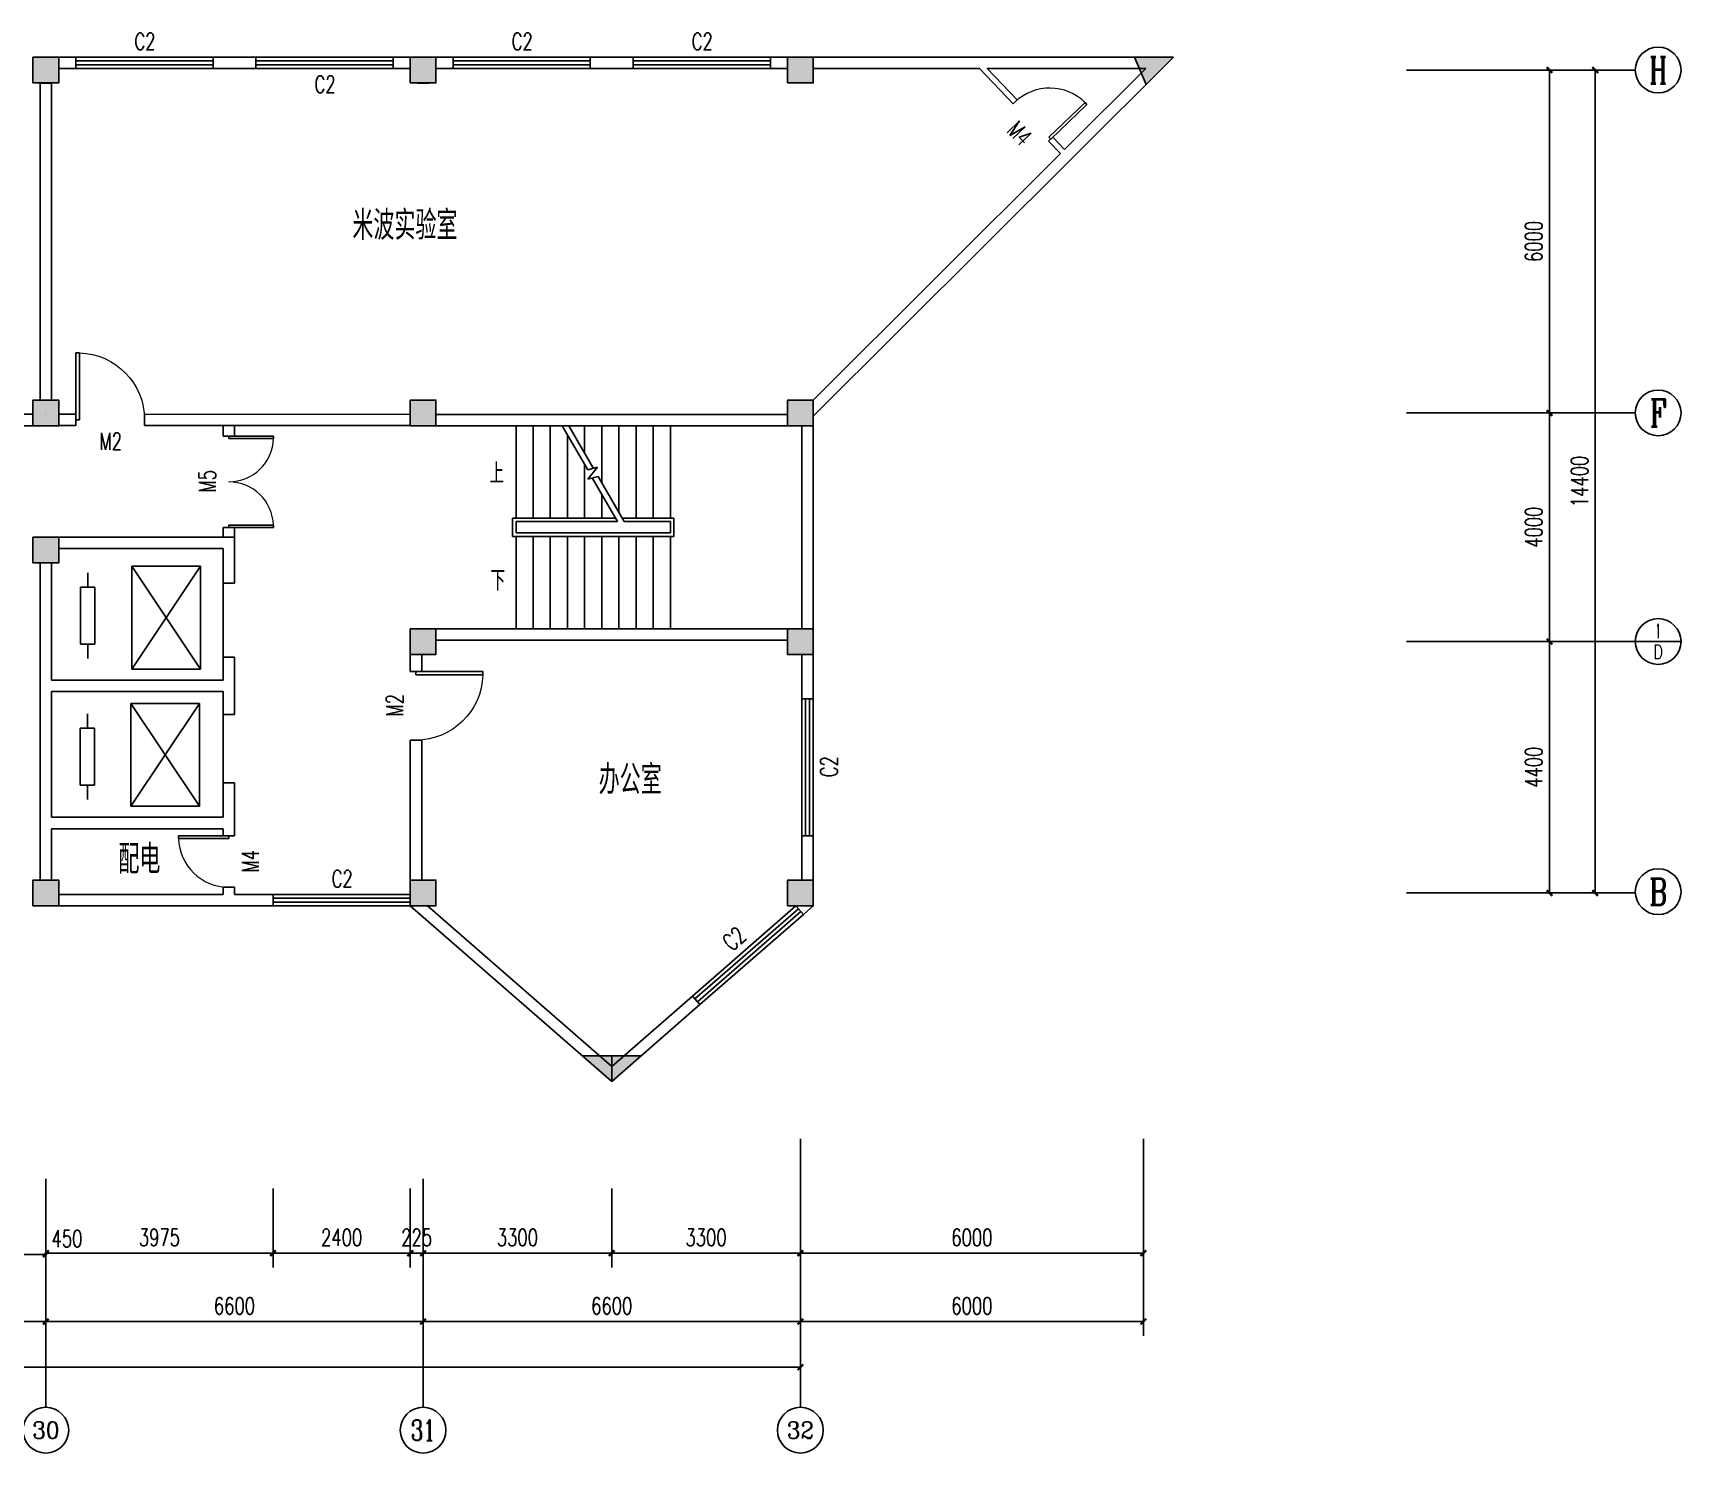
# Model space of a CAD drawing. Header units: millimetres. Extents: x 842 to 115148, y 259 to 29066.
# Drawn here: x 86317 to 115148, y 3466 to 28315 of the extents above; entities that cross this region are included whole.
import ezdxf
from ezdxf.enums import TextEntityAlignment as Align

# ---------------------------------------------------------------- set-up
doc = ezdxf.new("R2010")
doc.units = ezdxf.units.MM
for name, color, linetype in [('AXIS', 3, 'Continuous'), ('AXIS_TEXT', 7, 'Continuous'), ('COLUMN', 9, 'Continuous'), ('DIM_SYMB', 3, 'Continuous'), ('PUB_DIM', 3, 'Continuous'), ('PUB_TEXT', 7, 'Continuous'), ('STAIR', 2, 'Continuous'), ('WALL', 9, 'Continuous'), ('WINDOW', 4, 'Continuous'), ('WINDOW_TEXT', 7, 'Continuous')]:
    doc.layers.add(name, color=color, linetype=linetype)
doc.styles.add('_TCH_AXIS', font='COMPLEX', dxfattribs={"bigfont": 'GBCBIG'})
doc.styles.add('_TCH_DIM', font='SIMPLEX', dxfattribs={"bigfont": 'GBCBIG'})
doc.styles.add('_TCH_DIM_T3', font='SIMPLEX', dxfattribs={"width": 0.705882, "bigfont": 'GBCBIG'})
doc.styles.add('_TCH_WINDOW', font='SIMPLEX', dxfattribs={"bigfont": 'GBCBIG'})
doc.styles.add('COMPLEX', font='COMPLEX')
doc.styles.get("Standard").update_dxf_attribs({"font": 'txt', "bigfont": 'gbcbig.shx'})
doc.dimstyles.new('_TCH_ARCH&&100', dxfattribs={"dimtxt": 297.5, "dimasz": 100, "dimexe": 250, "dimexo": 300, "dimgap": 126.25, "dimtad": 1, "dimdec": 0, "dimzin": 0, "dimdsep": 46, "dimtxsty": '_TCH_DIM_T3', "dimblk": 'ARCHTICK', "dimcen": 0.09, "dimclrt": 7, "dimazin": 2, "dimtfac": 1, "dimtdec": 0, "dimtix": 1, "dimtmove": 2, "dimatfit": 3, "dimfxl": 1, "dimtolj": 1, "dimtzin": 0, "dimarcsym": 0})

# ---------------------------------------------------------------- blocks, each defined once
blk = doc.blocks.new('_ArchTick')
at = {"color": 0, "linetype": 'ByBlock', "const_width": 0.4}
blk.add_lwpolyline([(-0.5, -0.5), (0.5, 0.5)], dxfattribs=at)
blk = doc.blocks.new('*D110')
at = {"layer": 'Defpoints', "color": 0}
for p in [(86542, 8393), (90517, 8393), (90517, 6963)]:
    blk.add_point(p, dxfattribs=at)
at = {"layer": 'PUB_DIM', "color": 0, "lineweight": -2}
for p, q in [((86542, 8093), (86542, 6713)), ((90517, 8093), (90517, 6713)), ((86542, 6963), (90517, 6963))]:
    blk.add_line(p, q, dxfattribs=at)
at = {"layer": 'PUB_DIM', "color": 0, "lineweight": -2, "xscale": 100, "yscale": 100, "zscale": 100, "rotation": 180}
blk.add_blockref('_ArchTick', (86542, 6963), dxfattribs=at)
at = {"layer": 'PUB_DIM', "color": 0, "lineweight": -2, "xscale": 100, "yscale": 100, "zscale": 100}
blk.add_blockref('_ArchTick', (90517, 6963), dxfattribs=at)
at = {"layer": 'PUB_DIM', "color": 7, "insert": (88530, 7238), "char_height": 297.5, "attachment_point": 5, "style": '_TCH_DIM_T3'}
blk.add_mtext('\\A1;3975', dxfattribs=at)
blk = doc.blocks.new('*D111')
at = {"layer": 'Defpoints', "color": 0}
for p in [(90517, 8393), (92917, 8393), (92917, 6963)]:
    blk.add_point(p, dxfattribs=at)
at = {"layer": 'PUB_DIM', "color": 0, "lineweight": -2}
for p, q in [((90517, 8093), (90517, 6713)), ((92917, 8093), (92917, 6713)), ((90517, 6963), (92917, 6963))]:
    blk.add_line(p, q, dxfattribs=at)
at = {"layer": 'PUB_DIM', "color": 0, "lineweight": -2, "xscale": 100, "yscale": 100, "zscale": 100, "rotation": 180}
blk.add_blockref('_ArchTick', (90517, 6963), dxfattribs=at)
at = {"layer": 'PUB_DIM', "color": 0, "lineweight": -2, "xscale": 100, "yscale": 100, "zscale": 100}
blk.add_blockref('_ArchTick', (92917, 6963), dxfattribs=at)
at = {"layer": 'PUB_DIM', "color": 7, "insert": (91717, 7238), "char_height": 297.5, "attachment_point": 5, "style": '_TCH_DIM_T3'}
blk.add_mtext('\\A1;2400', dxfattribs=at)
blk = doc.blocks.new('*D112')
at = {"layer": 'Defpoints', "color": 0}
for p in [(92917, 8393), (93142, 8393), (93142, 6963)]:
    blk.add_point(p, dxfattribs=at)
at = {"layer": 'PUB_DIM', "color": 0, "lineweight": -2}
for p, q in [((92917, 8093), (92917, 6713)), ((93142, 8093), (93142, 6713)), ((92917, 6963), (92817, 6963)), ((92917, 6963), (93142, 6963)), ((93142, 6963), (93242, 6963))]:
    blk.add_line(p, q, dxfattribs=at)
at = {"layer": 'PUB_DIM', "color": 0, "lineweight": -2, "xscale": 100, "yscale": 100, "zscale": 100}
blk.add_blockref('_ArchTick', (92917, 6963), dxfattribs=at)
at = {"layer": 'PUB_DIM', "color": 0, "lineweight": -2, "xscale": 100, "yscale": 100, "zscale": 100, "rotation": 180}
blk.add_blockref('_ArchTick', (93142, 6963), dxfattribs=at)
at = {"layer": 'PUB_DIM', "color": 7, "insert": (93030, 7238), "char_height": 297.5, "attachment_point": 5, "style": '_TCH_DIM_T3'}
blk.add_mtext('\\A1;225', dxfattribs=at)
blk = doc.blocks.new('*D113')
at = {"layer": 'Defpoints', "color": 0}
for p in [(93142, 8393), (96442, 8393), (96442, 6963)]:
    blk.add_point(p, dxfattribs=at)
at = {"layer": 'PUB_DIM', "color": 0, "lineweight": -2}
for p, q in [((93142, 8093), (93142, 6713)), ((96442, 8093), (96442, 6713)), ((93142, 6963), (96442, 6963))]:
    blk.add_line(p, q, dxfattribs=at)
at = {"layer": 'PUB_DIM', "color": 0, "lineweight": -2, "xscale": 100, "yscale": 100, "zscale": 100, "rotation": 180}
blk.add_blockref('_ArchTick', (93142, 6963), dxfattribs=at)
at = {"layer": 'PUB_DIM', "color": 0, "lineweight": -2, "xscale": 100, "yscale": 100, "zscale": 100}
blk.add_blockref('_ArchTick', (96442, 6963), dxfattribs=at)
at = {"layer": 'PUB_DIM', "color": 7, "insert": (94792, 7238), "char_height": 297.5, "attachment_point": 5, "style": '_TCH_DIM_T3'}
blk.add_mtext('\\A1;3300', dxfattribs=at)
blk = doc.blocks.new('*D114')
at = {"layer": 'Defpoints', "color": 0}
for p in [(96442, 8393), (99742, 8393), (99742, 6963)]:
    blk.add_point(p, dxfattribs=at)
at = {"layer": 'PUB_DIM', "color": 0, "lineweight": -2}
for p, q in [((96442, 8093), (96442, 6713)), ((99742, 8093), (99742, 6713)), ((96442, 6963), (99742, 6963))]:
    blk.add_line(p, q, dxfattribs=at)
at = {"layer": 'PUB_DIM', "color": 0, "lineweight": -2, "xscale": 100, "yscale": 100, "zscale": 100, "rotation": 180}
blk.add_blockref('_ArchTick', (96442, 6963), dxfattribs=at)
at = {"layer": 'PUB_DIM', "color": 0, "lineweight": -2, "xscale": 100, "yscale": 100, "zscale": 100}
blk.add_blockref('_ArchTick', (99742, 6963), dxfattribs=at)
at = {"layer": 'PUB_DIM', "color": 7, "insert": (98092, 7238), "char_height": 297.5, "attachment_point": 5, "style": '_TCH_DIM_T3'}
blk.add_mtext('\\A1;3300', dxfattribs=at)
blk = doc.blocks.new('*D115')
at = {"layer": 'Defpoints', "color": 0}
for p in [(99742, 8393), (105742, 8393), (105742, 6963)]:
    blk.add_point(p, dxfattribs=at)
at = {"layer": 'PUB_DIM', "color": 0, "lineweight": -2}
for p, q in [((99742, 8093), (99742, 6713)), ((105742, 8093), (105742, 6713)), ((99742, 6963), (105742, 6963))]:
    blk.add_line(p, q, dxfattribs=at)
at = {"layer": 'PUB_DIM', "color": 0, "lineweight": -2, "xscale": 100, "yscale": 100, "zscale": 100, "rotation": 180}
blk.add_blockref('_ArchTick', (99742, 6963), dxfattribs=at)
at = {"layer": 'PUB_DIM', "color": 0, "lineweight": -2, "xscale": 100, "yscale": 100, "zscale": 100}
blk.add_blockref('_ArchTick', (105742, 6963), dxfattribs=at)
at = {"layer": 'PUB_DIM', "color": 7, "insert": (102742, 7238), "char_height": 297.5, "attachment_point": 5, "style": '_TCH_DIM_T3'}
blk.add_mtext('\\A1;6000', dxfattribs=at)
blk = doc.blocks.new('*D142')
at = {"layer": 'Defpoints', "color": 0}
for p in [(86092, 8060), (86542, 8060), (86542, 6943)]:
    blk.add_point(p, dxfattribs=at)
at = {"layer": 'PUB_DIM', "color": 0, "lineweight": -2}
for p, q in [((86092, 7760), (86092, 6693)), ((86542, 7760), (86542, 6693)), ((86092, 6943), (86542, 6943))]:
    blk.add_line(p, q, dxfattribs=at)
at = {"layer": 'PUB_DIM', "color": 0, "lineweight": -2, "xscale": 100, "yscale": 100, "zscale": 100, "rotation": 180}
blk.add_blockref('_ArchTick', (86092, 6943), dxfattribs=at)
at = {"layer": 'PUB_DIM', "color": 0, "lineweight": -2, "xscale": 100, "yscale": 100, "zscale": 100}
blk.add_blockref('_ArchTick', (86542, 6943), dxfattribs=at)
at = {"layer": 'PUB_DIM', "color": 7, "insert": (86912, 7218), "char_height": 297.5, "attachment_point": 5, "style": '_TCH_DIM_T3'}
blk.add_mtext('\\A1;450', dxfattribs=at)
blk = doc.blocks.new('*D148')
at = {"layer": 'AXIS', "color": 0, "lineweight": -2}
for p, q in [((110647, 17666), (113097, 17666)), ((112847, 13266), (112847, 17666)), ((110647, 13266), (113097, 13266))]:
    blk.add_line(p, q, dxfattribs=at)
at = {"layer": 'Defpoints', "color": 0}
for p in [(110347, 17666), (112847, 17666), (110347, 13266)]:
    blk.add_point(p, dxfattribs=at)
at = {"layer": 'AXIS', "color": 0, "lineweight": -2, "xscale": 100, "yscale": 100, "zscale": 100}
for p, rotation in [((112847, 17666), 90), ((112847, 13266), 270)]:
    blk.add_blockref('_ArchTick', p, dxfattribs=dict(at, rotation=rotation))
at = {"layer": 'AXIS', "color": 7, "insert": (112572, 15466), "char_height": 297.5, "attachment_point": 5, "rotation": 90, "style": '_TCH_DIM_T3'}
blk.add_mtext('\\A1;4400', dxfattribs=at)
blk = doc.blocks.new('*D149')
at = {"layer": 'AXIS', "color": 0, "lineweight": -2}
for p, q in [((110647, 21666), (113097, 21666)), ((112847, 17666), (112847, 21666)), ((110647, 17666), (113097, 17666))]:
    blk.add_line(p, q, dxfattribs=at)
at = {"layer": 'Defpoints', "color": 0}
for p in [(110347, 21666), (112847, 21666), (110347, 17666)]:
    blk.add_point(p, dxfattribs=at)
at = {"layer": 'AXIS', "color": 0, "lineweight": -2, "xscale": 100, "yscale": 100, "zscale": 100}
for p, rotation in [((112847, 21666), 90), ((112847, 17666), 270)]:
    blk.add_blockref('_ArchTick', p, dxfattribs=dict(at, rotation=rotation))
at = {"layer": 'AXIS', "color": 7, "insert": (112572, 19666), "char_height": 297.5, "attachment_point": 5, "rotation": 90, "style": '_TCH_DIM_T3'}
blk.add_mtext('\\A1;4000', dxfattribs=at)
blk = doc.blocks.new('*D150')
at = {"layer": 'AXIS', "color": 0, "lineweight": -2}
for p, q in [((110647, 27666), (113097, 27666)), ((112847, 21666), (112847, 27666)), ((110647, 21666), (113097, 21666))]:
    blk.add_line(p, q, dxfattribs=at)
at = {"layer": 'Defpoints', "color": 0}
for p in [(110347, 27666), (112847, 27666), (110347, 21666)]:
    blk.add_point(p, dxfattribs=at)
at = {"layer": 'AXIS', "color": 0, "lineweight": -2, "xscale": 100, "yscale": 100, "zscale": 100}
for p, rotation in [((112847, 27666), 90), ((112847, 21666), 270)]:
    blk.add_blockref('_ArchTick', p, dxfattribs=dict(at, rotation=rotation))
at = {"layer": 'AXIS', "color": 7, "insert": (112572, 24666), "char_height": 297.5, "attachment_point": 5, "rotation": 90, "style": '_TCH_DIM_T3'}
blk.add_mtext('\\A1;6000', dxfattribs=at)
blk = doc.blocks.new('*D151')
at = {"layer": 'AXIS', "color": 0, "lineweight": -2}
for p, q in [((110647, 27666), (113897, 27666)), ((113647, 13266), (113647, 27666)), ((110647, 13266), (113897, 13266))]:
    blk.add_line(p, q, dxfattribs=at)
at = {"layer": 'Defpoints', "color": 0}
for p in [(110347, 27666), (113647, 27666), (110347, 13266)]:
    blk.add_point(p, dxfattribs=at)
at = {"layer": 'AXIS', "color": 0, "lineweight": -2, "xscale": 100, "yscale": 100, "zscale": 100}
for p, rotation in [((113647, 27666), 90), ((113647, 13266), 270)]:
    blk.add_blockref('_ArchTick', p, dxfattribs=dict(at, rotation=rotation))
at = {"layer": 'AXIS', "color": 7, "insert": (113372, 20466), "char_height": 297.5, "attachment_point": 5, "rotation": 90, "style": '_TCH_DIM_T3'}
blk.add_mtext('\\A1;14400', dxfattribs=at)
blk = doc.blocks.new('*D152')
at = {"layer": 'Defpoints', "color": 0}
for p in [(99742, 9266), (105742, 9266), (105742, 5766)]:
    blk.add_point(p, dxfattribs=at)
at = {"layer": 'PUB_DIM', "color": 0, "lineweight": -2}
for p, q in [((99742, 8966), (99742, 5516)), ((105742, 8966), (105742, 5516)), ((99742, 5766), (105742, 5766))]:
    blk.add_line(p, q, dxfattribs=at)
at = {"layer": 'PUB_DIM', "color": 0, "lineweight": -2, "xscale": 100, "yscale": 100, "zscale": 100, "rotation": 180}
blk.add_blockref('_ArchTick', (99742, 5766), dxfattribs=at)
at = {"layer": 'PUB_DIM', "color": 0, "lineweight": -2, "xscale": 100, "yscale": 100, "zscale": 100}
blk.add_blockref('_ArchTick', (105742, 5766), dxfattribs=at)
at = {"layer": 'PUB_DIM', "color": 7, "insert": (102742, 6041), "char_height": 297.5, "attachment_point": 5, "style": '_TCH_DIM_T3'}
blk.add_mtext('\\A1;6000', dxfattribs=at)
blk = doc.blocks.new('*D165')
at = {"layer": 'AXIS', "color": 0, "lineweight": -2}
for p, q in [((79942, 7966), (79942, 5516)), ((86542, 7966), (86542, 5516)), ((79942, 5766), (86542, 5766))]:
    blk.add_line(p, q, dxfattribs=at)
at = {"layer": 'Defpoints', "color": 0}
for p in [(79942, 8266), (86542, 8266), (86542, 5766)]:
    blk.add_point(p, dxfattribs=at)
at = {"layer": 'AXIS', "color": 0, "lineweight": -2, "xscale": 100, "yscale": 100, "zscale": 100, "rotation": 180}
blk.add_blockref('_ArchTick', (79942, 5766), dxfattribs=at)
at = {"layer": 'AXIS', "color": 0, "lineweight": -2, "xscale": 100, "yscale": 100, "zscale": 100}
blk.add_blockref('_ArchTick', (86542, 5766), dxfattribs=at)
at = {"layer": 'AXIS', "color": 7, "insert": (83242, 6041), "char_height": 297.5, "attachment_point": 5, "style": '_TCH_DIM_T3'}
blk.add_mtext('\\A1;6600', dxfattribs=at)
blk = doc.blocks.new('*D166')
at = {"layer": 'AXIS', "color": 0, "lineweight": -2}
for p, q in [((86542, 7966), (86542, 5516)), ((93142, 7966), (93142, 5516)), ((86542, 5766), (93142, 5766))]:
    blk.add_line(p, q, dxfattribs=at)
at = {"layer": 'Defpoints', "color": 0}
for p in [(86542, 8266), (93142, 8266), (93142, 5766)]:
    blk.add_point(p, dxfattribs=at)
at = {"layer": 'AXIS', "color": 0, "lineweight": -2, "xscale": 100, "yscale": 100, "zscale": 100, "rotation": 180}
blk.add_blockref('_ArchTick', (86542, 5766), dxfattribs=at)
at = {"layer": 'AXIS', "color": 0, "lineweight": -2, "xscale": 100, "yscale": 100, "zscale": 100}
blk.add_blockref('_ArchTick', (93142, 5766), dxfattribs=at)
at = {"layer": 'AXIS', "color": 7, "insert": (89842, 6041), "char_height": 297.5, "attachment_point": 5, "style": '_TCH_DIM_T3'}
blk.add_mtext('\\A1;6600', dxfattribs=at)
blk = doc.blocks.new('*D167')
at = {"layer": 'AXIS', "color": 0, "lineweight": -2}
for p, q in [((93142, 7966), (93142, 5516)), ((99742, 7966), (99742, 5516)), ((93142, 5766), (99742, 5766))]:
    blk.add_line(p, q, dxfattribs=at)
at = {"layer": 'Defpoints', "color": 0}
for p in [(93142, 8266), (99742, 8266), (99742, 5766)]:
    blk.add_point(p, dxfattribs=at)
at = {"layer": 'AXIS', "color": 0, "lineweight": -2, "xscale": 100, "yscale": 100, "zscale": 100, "rotation": 180}
blk.add_blockref('_ArchTick', (93142, 5766), dxfattribs=at)
at = {"layer": 'AXIS', "color": 0, "lineweight": -2, "xscale": 100, "yscale": 100, "zscale": 100}
blk.add_blockref('_ArchTick', (99742, 5766), dxfattribs=at)
at = {"layer": 'AXIS', "color": 7, "insert": (96442, 6041), "char_height": 297.5, "attachment_point": 5, "style": '_TCH_DIM_T3'}
blk.add_mtext('\\A1;6600', dxfattribs=at)
blk = doc.blocks.new('*D168')
at = {"layer": 'AXIS', "color": 0, "lineweight": -2}
for p, q in [((6642, 7966), (6642, 4716)), ((99742, 7966), (99742, 4716)), ((6642, 4966), (99742, 4966))]:
    blk.add_line(p, q, dxfattribs=at)
at = {"layer": 'Defpoints', "color": 0}
for p in [(6642, 8266), (99742, 8266), (99742, 4966)]:
    blk.add_point(p, dxfattribs=at)
at = {"layer": 'AXIS', "color": 0, "lineweight": -2, "xscale": 100, "yscale": 100, "zscale": 100, "rotation": 180}
blk.add_blockref('_ArchTick', (6642, 4966), dxfattribs=at)
at = {"layer": 'AXIS', "color": 0, "lineweight": -2, "xscale": 100, "yscale": 100, "zscale": 100}
blk.add_blockref('_ArchTick', (99742, 4966), dxfattribs=at)
at = {"layer": 'AXIS', "color": 7, "insert": (53192, 5241), "char_height": 297.5, "attachment_point": 5, "style": '_TCH_DIM_T3'}
blk.add_mtext('\\A1;93100', dxfattribs=at)
blk = doc.blocks.new('_FZHK')
blk.add_lwpolyline([(-0.5, -0.5), (0.5, -0.5), (0.5, 0.5), (-0.5, 0.5)], close=True)
blk = doc.blocks.new('_AXISO')
blk.add_circle((0, 0), 0.5)
at = {"layer": 'AXIS_TEXT', "style": 'COMPLEX', "width": 1.041667}
blk.add_attdef('A', text='', height=0.56, dxfattribs=at).set_placement((-0.25, -0.28), (0.25, -0.28), align=Align.FIT)
blk = doc.blocks.new('$DorLib2D$00000001')
for p, q in [((0.45, 0.975), (0.5, 0.975)), ((0.45, 0), (0.45, 0.975)), ((0.5, 0), (0.5, 0.975)), ((0.5, 0), (0.45, 0))]:
    blk.add_line(p, q)
at = {"lineweight": 13}
blk.add_arc((0.475, 0), 0.975, 91.4693, 180, dxfattribs=at)
blk = doc.blocks.new('$TCHSYS$WIN2D')
for p, q in [((-0.5, 0.5), (0.5, 0.5)), ((-0.5, 0.5), (-0.5, -0.5)), ((0.5, 0.5), (0.5, -0.5)), ((0.5, 0.167), (-0.5, 0.167)), ((0.5, -0.167), (-0.5, -0.167)), ((-0.5, -0.5), (0.5, -0.5))]:
    blk.add_line(p, q)
blk = doc.blocks.new('$DorLib2D$00000002')
for p, q in [((-0.5, 0), (-0.5, 0.4875)), ((-0.475, 0.4875), (-0.5, 0.4875)), ((-0.475, 0), (-0.475, 0.4875)), ((0.475, 0), (0.475, 0.4875)), ((0.475, 0.4875), (0.5, 0.4875)), ((0.5, 0), (0.5, 0.4875)), ((-0.5, 0), (-0.475, 0)), ((0.5, 0), (0.475, 0))]:
    blk.add_line(p, q)
at = {"lineweight": 13}
for centre, start, end in [((-0.4875, 0), 0, 88.53072), ((0.4875, 0), 91.46928, 180)]:
    blk.add_arc(centre, 0.4875, start, end, dxfattribs=at)

msp = doc.modelspace()

# ---------------------------------------------------------------- hatches: boundary and pattern name
h = msp.add_hatch(color=256)
h.paths.add_polyline_path([(86542.1, 27891), (86317.1, 27891), (86317.1, 27666), (86542.1, 27666)])
h.paths.add_polyline_path([(86542.1, 27666), (86767.1, 27666), (86767.1, 27891), (86542.1, 27891)])
h.paths.add_polyline_path([(86542.1, 27441), (86767.1, 27441), (86767.1, 27666), (86542.1, 27666)])
h.paths.add_polyline_path([(86542.1, 27666), (86317.1, 27666), (86317.1, 27441), (86542.1, 27441)])
h.paths.add_polyline_path([(86542.1, 21666), (86317.1, 21666), (86317.1, 21441), (86542.1, 21441)])
h.paths.add_polyline_path([(86542.1, 21666), (86542.1, 21441), (86767.1, 21441), (86767.1, 21666)])
h.paths.add_polyline_path([(86767.1, 21666), (86767.1, 21891), (86542.1, 21891), (86542.1, 21666)])
h.paths.add_polyline_path([(86542.1, 21891), (86317.1, 21891), (86317.1, 21666), (86542.1, 21666)])
h.paths.add_polyline_path([(86542.1, 13491), (86542.1, 13041), (86767.1, 13041), (86767.1, 13491)])
h.paths.add_polyline_path([(86317.1, 13491), (86317.1, 13041), (86542.1, 13041), (86542.1, 13491)])
h = msp.add_hatch(color=256)
h.paths.add_polyline_path([(93142.1, 27891), (92917.1, 27891), (92917.1, 27666), (93142.1, 27666)])
h.paths.add_polyline_path([(93142.1, 27666), (93367.1, 27666), (93367.1, 27891), (93142.1, 27891)])
h.paths.add_polyline_path([(93142.1, 27441), (93367.1, 27441), (93367.1, 27666), (93142.1, 27666)])
h.paths.add_polyline_path([(93142.1, 27666), (92917.1, 27666), (92917.1, 27441), (93142.1, 27441)])
h.paths.add_polyline_path([(93142.1, 21666), (92917.1, 21666), (92917.1, 21441), (93142.1, 21441)])
h.paths.add_polyline_path([(93142.1, 21666), (93142.1, 21441), (93367.1, 21441), (93367.1, 21666)])
h.paths.add_polyline_path([(93367.1, 21666), (93367.1, 21891), (93142.1, 21891), (93142.1, 21666)])
h.paths.add_polyline_path([(93142.1, 21891), (92917.1, 21891), (92917.1, 21666), (93142.1, 21666)])
h.paths.add_polyline_path([(93142.1, 13491), (93142.1, 13041), (93367.1, 13041), (93367.1, 13491)])
h.paths.add_polyline_path([(92917.1, 13491), (92917.1, 13041), (93142.1, 13041), (93142.1, 13491)])
h = msp.add_hatch(color=256)
h.paths.add_polyline_path([(99742.1, 27891), (99517.1, 27891), (99517.1, 27666), (99742.1, 27666)])
h.paths.add_polyline_path([(99742.1, 27666), (99967.1, 27666), (99967.1, 27891), (99742.1, 27891)])
h.paths.add_polyline_path([(99742.1, 27441), (99967.1, 27441), (99967.1, 27666), (99742.1, 27666)])
h.paths.add_polyline_path([(99742.1, 27666), (99517.1, 27666), (99517.1, 27441), (99742.1, 27441)])
h.paths.add_polyline_path([(99742.1, 21666), (99517.1, 21666), (99517.1, 21441), (99742.1, 21441)])
h.paths.add_polyline_path([(99742.1, 21666), (99742.1, 21441), (99967.1, 21441), (99967.1, 21666)])
h.paths.add_polyline_path([(99967.1, 21666), (99967.1, 21891), (99742.1, 21891), (99742.1, 21666)])
h.paths.add_polyline_path([(99742.1, 21891), (99517.1, 21891), (99517.1, 21666), (99742.1, 21666)])
h.paths.add_polyline_path([(99742.1, 13491), (99742.1, 13041), (99967.1, 13041), (99967.1, 13491)])
h.paths.add_polyline_path([(99517.1, 13491), (99517.1, 13041), (99742.1, 13041), (99742.1, 13491)])
h = msp.add_hatch(color=256)
h.paths.add_polyline_path([(105742.1, 27891), (105742.1, 27691), (105784.7, 27691), (105759.6, 27666), (106042.9, 27666), (106268.5, 27891)])
h.paths.add_polyline_path([(105742.1, 27891), (105584.6, 27891), (105669.6, 27691), (105742.1, 27691)])
h.paths.add_polyline_path([(105680.2, 27666), (105703.9, 27610.4), (105742.1, 27648.5), (105742.1, 27666)])
h.paths.add_polyline_path([(105742.1, 27666), (105742.1, 27691), (105669.6, 27691), (105680.2, 27666)])
h.paths.add_polyline_path([(105759.6, 27666), (105784.7, 27691), (105742.1, 27691), (105742.1, 27666)], flags=17)
h.paths.add_polyline_path([(105759.6, 27666), (105742.1, 27666), (105742.1, 27648.5)], flags=17)
h.paths.add_polyline_path([(105703.9, 27610.4), (105742.1, 27520.4), (105742.1, 27648.5)])
h.paths.add_polyline_path([(105742.1, 27520.4), (105788.1, 27412), (106042.9, 27666), (105759.6, 27666), (105742.1, 27648.5)])
h = msp.add_hatch(color=256)
h.paths.add_polyline_path([(86542.1, 19491), (86317.1, 19491), (86317.1, 19266), (86542.1, 19266)])
h.paths.add_polyline_path([(86767.1, 19491), (86542.1, 19491), (86542.1, 19266), (86767.1, 19266)])
h.paths.add_polyline_path([(86767.1, 19266), (86542.1, 19266), (86542.1, 19041), (86767.1, 19041)])
h.paths.add_polyline_path([(86542.1, 19266), (86317.1, 19266), (86317.1, 19041), (86542.1, 19041)])
h = msp.add_hatch(color=256)
h.paths.add_polyline_path([(92917.1, 17441), (93367.1, 17441), (93367.1, 17891), (92917.1, 17891)])
h.paths.add_polyline_path([(99517.1, 17441), (99967.1, 17441), (99967.1, 17891), (99517.1, 17891)])
h = msp.add_hatch(color=256)
h.paths.add_polyline_path([(96442.1, 10416.1), (96230.5, 10416.1), (96442.1, 10231.4), (96442.1, 10266)], flags=17)
h.paths.add_polyline_path([(96442.1, 10231.4), (96230.5, 10416.1), (95926.2, 10416.1), (96442.1, 9966)])
h.paths.add_polyline_path([(96958, 10416), (96653.7, 10416), (96442.1, 10231.4), (96442.1, 9966)])
msp.add_hatch(color=256).paths.add_polyline_path([(96653.7, 10416), (96230.5, 10416.1), (96442.1, 10231.4)])

# ---------------------------------------------------------------- linework, layer by layer
for p, q in [((105584.6, 27891), (105788.1, 27412)), ((89249.6, 18982.3), (89249.6, 17182.3)), ((87149.4, 18619.1), (87274.4, 18619.1)), ((87149.4, 17619.1), (87274.4, 17619.1)), ((89231.7, 16582.6), (89231.7, 14782.6)), ((87145.1, 16151.8), (87395.1, 16151.8)), ((87395.1, 15151.8), (87145.1, 15151.8)), ((87145.1, 15151.8), (87270.1, 15151.8)), ((92917.1, 13041), (96442.1, 9966)), ((92917.1, 13041), (93117.1, 13041)), ((96958, 10416), (95926.2, 10416.1)), ((96442.1, 10266), (96442.1, 10416)), ((96442.1, 10416), (96958, 10416)), ((96653.7, 10416), (96442.1, 10231.4)), ((96653.7, 10416), (96442.1, 10231.4)), ((96442.1, 10231.4), (96442.1, 10416)), ((96442.1, 10416), (96653.7, 10416)), ((96442.1, 9966), (96442.1, 10266))]:
    msp.add_line(p, q)
at = {"layer": 'AXIS'}
for p, q in [((110347, 27666), (114347, 27666)), ((110347, 21666), (114347, 21666)), ((110347, 17666), (114347, 17666)), ((115147, 17666), (114347, 17666)), ((110347, 13266), (114347, 13266)), ((86542.1, 8266), (86542.1, 4266)), ((93142.1, 8266), (93142.1, 4266)), ((99742.1, 8266), (99742.1, 4266))]:
    msp.add_line(p, q, dxfattribs=at)
for centre in [(114747, 27666), (114747, 21666), (114747, 17666), (114747.6, 13288.7)]:
    msp.add_circle(centre, 400, dxfattribs=at)
at = {"layer": 'DIM_SYMB'}
for points in [[(94617.1, 20603.5, 0, 0, 0), (95667.1, 20603.5, 80, 0, 0), (95967.1, 20603.5, 0, 0, 0)], [(94617.1, 18728.5, 0, 0, 0), (98617.1, 18728.5, 0, 0, 0), (98617.1, 20603.5, 0, 0, 0), (96567.1, 20603.5, 80, 0, 0), (96267.1, 20603.5, 0, 0, 0)]]:
    msp.add_lwpolyline(points, format="xyseb", dxfattribs=at)
at = {"layer": 'STAIR'}
for p, q in [((94767.1, 21441), (95575.8, 21441)), ((94767.1, 21441), (94767.1, 19826)), ((95067.1, 21441), (95067.1, 19826)), ((95367.1, 21441), (95367.1, 19826)), ((95575.8, 21441), (96022.2, 20667.9)), ((95691.3, 21441), (97467.1, 21441)), ((95691.3, 21441), (96122.2, 20694.7)), ((95967.1, 21441), (95967.1, 20963.3)), ((96267.1, 21441), (96267.1, 20443.7)), ((96567.1, 21441), (96567.1, 19924.1)), ((96867.1, 21441), (96867.1, 19826)), ((97167.1, 21441), (97167.1, 19826)), ((97467.1, 21441), (97467.1, 19826)), ((99517.1, 21441), (97467.1, 21441)), ((97467.1, 21441), (97467.1, 19826)), ((99767.1, 17891), (99767.1, 21441)), ((95667.1, 21283), (95667.1, 19826)), ((95967.1, 20763.3), (95967.1, 19826)), ((96194.5, 20714.1), (96021.6, 20508.1)), ((96021.6, 20508.1), (96202, 20556.4)), ((96022.2, 20667.9), (96194.5, 20714.1)), ((96102, 20529.6), (96542.9, 19766)), ((96202, 20556.4), (96658.4, 19766)), ((96267.1, 20243.7), (96267.1, 19826)), ((94707.1, 19506), (94707.1, 19826)), ((94707.1, 19826), (96508.3, 19826)), ((94767.1, 19766), (96542.9, 19766)), ((94767.1, 19566), (94767.1, 19766)), ((94767.1, 19766), (96542.9, 19766)), ((94767.1, 19766), (94767.1, 19566)), ((96623.7, 19826), (97527.1, 19826)), ((96658.4, 19766), (97467.1, 19766)), ((96658.4, 19766), (97467.1, 19766)), ((97467.1, 19766), (97467.1, 19566)), ((97467.1, 19766), (97467.1, 19566)), ((97527.1, 19826), (97527.1, 19506)), ((97527.1, 19506), (94707.1, 19506)), ((97467.1, 19566), (94767.1, 19566)), ((97467.1, 19566), (94767.1, 19566)), ((94767.1, 17891), (94767.1, 19506)), ((95067.1, 17891), (95067.1, 19506)), ((95367.1, 17891), (95367.1, 19506)), ((95667.1, 17891), (95667.1, 19506)), ((95967.1, 17891), (95967.1, 19506)), ((96267.1, 17891), (96267.1, 19506)), ((96567.1, 17891), (96567.1, 19506)), ((96867.1, 17891), (96867.1, 19506)), ((97167.1, 17891), (97167.1, 19506)), ((97467.1, 17891), (97467.1, 19506)), ((97467.1, 19506), (97467.1, 17891)), ((87274.4, 18619.1), (87274.4, 18869.1)), ((88049.6, 18982.3), (89249.6, 18982.3)), ((88049.6, 17182.3), (88049.6, 18982.3)), ((88049.6, 18982.3), (89249.6, 17182.3)), ((89249.6, 18982.3), (88049.6, 17182.3)), ((89249.6, 17182.3), (89249.6, 18982.3)), ((89642.1, 18891), (89642.1, 17394.2)), ((87149.4, 18619.1), (87399.4, 18619.1)), ((87149.4, 17619.1), (87149.4, 18619.1)), ((87399.4, 18619.1), (87399.4, 17619.1)), ((97467.1, 17891), (94767.1, 17891)), ((97467.1, 17891), (99517.1, 17891)), ((87399.4, 17619.1), (87149.4, 17619.1)), ((87274.4, 17619.1), (87274.4, 17369.1)), ((89249.6, 17182.3), (88049.6, 17182.3)), ((88031.7, 16582.6), (89231.7, 16582.6)), ((88031.7, 14782.6), (88031.7, 16582.6)), ((88031.7, 16582.6), (89231.7, 14782.6)), ((89231.7, 16582.6), (88031.7, 14782.6)), ((89231.7, 14782.6), (89231.7, 16582.6)), ((87145.1, 15151.8), (87145.1, 16151.8)), ((87145.1, 16151.8), (87270.1, 16151.8)), ((87270.1, 16151.8), (87270.1, 16401.8)), ((87395.1, 16151.8), (87395.1, 15151.8)), ((89642.1, 15191), (89642.1, 16391)), ((87270.1, 15151.8), (87270.1, 14901.8)), ((89231.7, 14782.6), (88031.7, 14782.6))]:
    msp.add_line(p, q, dxfattribs=at)
at = {"layer": 'WALL'}
for p, q in [((87067.1, 27891), (86767.1, 27891)), ((86767.1, 27691), (87067.1, 27691)), ((87067.1, 27691), (87067.1, 27891)), ((90217.1, 27891), (89467.1, 27891)), ((89467.1, 27891), (89467.1, 27691)), ((89467.1, 27691), (90217.1, 27691)), ((90217.1, 27691), (90217.1, 27891)), ((92917.1, 27891), (92617.1, 27891)), ((92617.1, 27891), (92617.1, 27691)), ((92617.1, 27691), (92917.1, 27691)), ((93667.1, 27891), (93367.1, 27891)), ((93367.1, 27691), (93667.1, 27691)), ((93667.1, 27691), (93667.1, 27891)), ((96816.3, 27891), (96067.1, 27891)), ((96067.1, 27891), (96067.1, 27691)), ((96067.1, 27691), (96816.3, 27691)), ((96816.3, 27691), (96816.3, 27891)), ((99516.3, 27891), (99216.3, 27891)), ((99216.3, 27891), (99216.3, 27691)), ((99216.3, 27691), (99516.3, 27691)), ((99516.3, 27691), (99516.3, 27891)), ((99967.1, 27891), (102819.9, 27891)), ((99967.1, 27691), (102872.6, 27691)), ((102819.9, 27891), (106268.5, 27891)), ((102872.6, 27691), (103462.7, 27073)), ((103010.9, 27691), (105784.7, 27691)), ((103535, 27142), (103010.9, 27691)), ((105784.7, 27691), (104363.7, 26274.1)), ((106268.5, 27891), (104504.9, 26132.5)), ((86442.1, 27433.8), (86442.1, 21891)), ((86642.1, 27433.8), (86442.1, 27433.8)), ((86642.1, 27433.8), (86642.1, 21891)), ((93242.1, 27435.3), (93042.1, 27435.3)), ((103462.7, 27073), (103535, 27142)), ((104156.5, 26491.1), (104084.2, 26422)), ((104084.2, 26422), (104292.9, 26203.5)), ((104363.7, 26274.1), (104156.5, 26491.1)), ((104292.9, 26203.5), (99967.1, 21890.1)), ((104504.9, 26132.5), (99967.1, 21607.6)), ((86327.5, 21642.9), (81663.9, 21642.6)), ((86542.1, 21666, -450), (86542.1, 21666, -450)), ((86542.1, 21653.5, -450), (86542.1, 21653.5, -450)), ((86542.1, 21641, -450), (86542.1, 21641, -450)), ((87069.6, 21646.8), (86769.6, 21646.8)), ((87069.6, 21446.8), (87069.6, 21646.8)), ((92917.1, 21641), (88265.5, 21644.7)), ((88269.6, 21646.8), (88269.6, 21446.8)), ((93367.1, 21641), (99517.1, 21641)), ((81663.9, 21442.9), (86327.5, 21442.9)), ((86769.6, 21446.8), (87069.6, 21446.8)), ((88269.6, 21446.8), (92917.1, 21444.6)), ((89644.9, 21444.7), (89644.7, 21260.6)), ((89844.7, 21260.3), (89844.9, 21444.7)), ((93367.1, 21441), (99517.1, 21441)), ((99767.1, 21441), (99767.1, 17891)), ((99967.1, 21441), (99967.1, 17891)), ((89644.7, 21260.6), (89844.7, 21260.3)), ((89642.2, 19661.1), (89642, 19491)), ((89842.3, 19660.3), (89642.2, 19661.1)), ((89842.1, 19491), (89842.3, 19660.3)), ((86767.1, 19491), (89842.1, 19491)), ((89842.1, 19491), (89842.1, 18689.2)), ((86442.1, 16991), (86442.1, 19041)), ((86642.1, 16991), (86642.1, 19041)), ((86767.1, 19291), (89642.1, 19291)), ((89642.1, 19291), (89642.1, 18689.2)), ((89842.1, 18689.2), (89642.1, 18689.2)), ((93367.1, 17891), (99517.1, 17891)), ((93367.1, 17691), (99517.1, 17691)), ((89642.1, 16991), (89642.1, 17394.2)), ((89642.1, 17394.2), (89842.1, 17394.2)), ((89842.1, 16891), (89842.1, 17394.2)), ((92917.1, 17441), (92917.1, 17141)), ((93117.1, 17141), (93117.1, 17441)), ((99767.1, 17441), (99767.1, 16666)), ((99967.1, 16666), (99967.1, 17441)), ((92917.1, 17141), (93117.1, 17141)), ((86442.1, 16991), (86442.1, 16991)), ((86442.1, 16991), (86442.1, 16791)), ((86442.1, 14591), (86442.1, 16791)), ((86442.1, 16791), (86442.1, 16791)), ((86642.1, 16991), (89642.1, 16991)), ((86642.1, 14591), (86642.1, 16791)), ((86642.1, 16791), (89642.1, 16791)), ((89642.1, 16791), (89642.1, 16391)), ((89842.1, 16891), (89842.1, 16391)), ((99767.1, 16666), (99967.1, 16666)), ((89842.1, 16391), (89642.1, 16391)), ((93117.1, 15941), (92917.1, 15941)), ((92917.1, 15941), (92917.1, 13491)), ((93117.1, 13491), (93117.1, 15941)), ((89642.1, 14591), (89642.1, 15191)), ((89642.1, 15191), (89842.1, 15191)), ((89842.1, 14496.5), (89842.1, 15191)), ((86442.1, 14591), (86442.1, 14591)), ((86442.1, 14591), (86442.1, 14391)), ((86642.1, 14591), (89642.1, 14591)), ((89842.1, 14266), (89842.1, 14491)), ((86442.1, 14391), (86442.1, 14391)), ((86442.1, 13491), (86442.1, 14391)), ((86642.1, 14391), (89642.1, 14391)), ((86642.1, 13491), (86642.1, 14391)), ((89642.1, 14391), (89642.1, 14266)), ((89642.1, 14266), (89842.1, 14266)), ((99967.1, 14266), (99767.1, 14266)), ((99767.1, 14266), (99767.1, 13491)), ((99967.1, 13491), (99967.1, 14266)), ((89842.1, 13366), (89642.1, 13366)), ((89642.1, 13366), (89642.1, 13241)), ((89842.1, 13241), (89842.1, 13366)), ((89642.1, 13241), (86767.1, 13241)), ((89842.1, 13041), (86767.1, 13041)), ((90517.1, 13241), (89842.1, 13241)), ((89842.1, 13041), (90517.1, 13041)), ((90517.1, 13041), (90517.1, 13241)), ((92917.1, 13041, -450), (92917.1, 13041, -450)), ((96442.1, 9966), (92917.1, 13041)), ((93029.6, 13041, -450), (93029.6, 13041, -450)), ((93142.1, 13041, -450), (93142.1, 13041, -450)), ((96442.1, 10231.4), (93221.3, 13041)), ((99662.9, 13041), (99794.3, 12890.3)), ((99794.3, 12890.3), (99967.1, 13041)), ((97854.3, 11463.3), (96442.1, 10231.4)), ((96442.1, 9966), (97985.8, 11312.6)), ((97985.8, 11312.6), (97854.3, 11463.3))]:
    msp.add_line(p, q, dxfattribs=at)

# ---------------------------------------------------------------- block references
at = {"layer": 'AXIS'}
ref = msp.add_blockref('_AXISO', (86542.1, 3866), dxfattribs=dict(at, xscale=799.9999999999995, yscale=799.9999999999999, zscale=800))
ref.add_attrib('A', '30', dxfattribs={"layer": 'AXIS_TEXT', "height": 294.28, "style": '_TCH_AXIS', "width": 1.030303}).set_placement((86303.9, 3718.9), (86780.3, 3718.9), align=Align.FIT)
ref = msp.add_blockref('_AXISO', (93142.1, 3866), dxfattribs=dict(at, xscale=799.9999999999995, yscale=799.9999999999999, zscale=800))
ref.add_attrib('A', '31', dxfattribs={"layer": 'AXIS_TEXT', "height": 360.19, "style": '_TCH_AXIS', "width": 0.892857}).set_placement((92927.7, 3685.9), (93356.5, 3685.9), align=Align.FIT)
ref = msp.add_blockref('_AXISO', (99742.1, 3866), dxfattribs=dict(at, xscale=799.9999999999995, yscale=799.9999999999999, zscale=800))
ref.add_attrib('A', '32', dxfattribs={"layer": 'AXIS_TEXT', "height": 294.28, "style": '_TCH_AXIS', "width": 1.030303}).set_placement((99503.9, 3718.9), (99980.3, 3718.9), align=Align.FIT)
at = {"layer": 'COLUMN', "xscale": 450, "yscale": 449.9999999999998, "zscale": 450}
for p in [(86542.1, 27666), (93142.1, 27666), (99742.1, 27666), (86542.1, 21666), (93142.1, 21666), (99742.1, 21666), (86542.1, 19266), (93142.1, 17666), (99742.1, 17666), (86542.1, 13266), (93142.1, 13266), (99742.1, 13266)]:
    msp.add_blockref('_FZHK', p, dxfattribs=at)
at = {"layer": 'WINDOW'}
ref = msp.add_blockref('$TCHSYS$WIN2D', (88267.1, 27791), dxfattribs=dict(at, xscale=2400, yscale=-200, zscale=2400))
ref.add_attrib('A', 'C2', (88092.1, 28017.3), dxfattribs={"layer": 'WINDOW_TEXT', "height": 297.5, "style": '_TCH_WINDOW', "width": 0.705882})
ref = msp.add_blockref('$TCHSYS$WIN2D', (94867.1, 27791), dxfattribs=dict(at, xscale=2400, yscale=-200, zscale=2400))
ref.add_attrib('A', 'C2', (94692.1, 28017.3), dxfattribs={"layer": 'WINDOW_TEXT', "height": 297.5, "style": '_TCH_WINDOW', "width": 0.705882})
ref = msp.add_blockref('$TCHSYS$WIN2D', (98016.3, 27791), dxfattribs=dict(at, xscale=2400, yscale=-200, zscale=2400))
ref.add_attrib('A', 'C2', (97841.3, 28017.3), dxfattribs={"layer": 'WINDOW_TEXT', "height": 297.5, "style": '_TCH_WINDOW', "width": 0.705882})
ref = msp.add_blockref('$TCHSYS$WIN2D', (91417.1, 27791), dxfattribs=dict(at, xscale=2400, yscale=200, zscale=2400))
ref.add_attrib('A', 'C2', (91242.1, 27267.3), dxfattribs={"layer": 'WINDOW_TEXT', "height": 297.5, "style": '_TCH_WINDOW', "width": 0.705882})
ref = msp.add_blockref('$DorLib2D$00000001', (103809.6, 26782), dxfattribs=dict(at, xscale=-899.9999999999706, yscale=-900, zscale=-900, rotation=133.6739576374349))
ref.add_attrib('A', 'M4', (103332.3, 26595.9), dxfattribs={"layer": 'WINDOW_TEXT', "height": 297.5, "rotation": 313.67396, "style": '_TCH_WINDOW', "width": 0.705882})
ref = msp.add_blockref('$DorLib2D$00000001', (87669.6, 21546.8), dxfattribs=dict(at, xscale=-1200, yscale=1200, zscale=-1200))
ref.add_attrib('A', 'M2', (87479.6, 21023), dxfattribs={"layer": 'WINDOW_TEXT', "height": 297.5, "style": '_TCH_WINDOW', "width": 0.705882})
ref = msp.add_blockref('$DorLib2D$00000002', (89743.5, 20460.4), dxfattribs=dict(at, xscale=1599.999999999996, yscale=1600, zscale=1600, rotation=269.9143744392804))
ref.add_attrib('A', 'M5', (89516.9, 20270.8), dxfattribs={"layer": 'WINDOW_TEXT', "height": 297.5, "rotation": 89.91437, "style": '_TCH_WINDOW', "width": 0.705882})
ref = msp.add_blockref('$DorLib2D$00000001', (93017.1, 16541), dxfattribs=dict(at, xscale=-1200, yscale=1200, zscale=-1200, rotation=270))
ref.add_attrib('A', 'M2', (92790.9, 16351), dxfattribs={"layer": 'WINDOW_TEXT', "height": 297.5, "rotation": 90, "style": '_TCH_WINDOW', "width": 0.705882})
ref = msp.add_blockref('$TCHSYS$WIN2D', (99867.1, 15466), dxfattribs=dict(at, xscale=2400, yscale=-200, zscale=2400, rotation=270))
ref.add_attrib('A', 'C2', (100390.9, 15291), dxfattribs={"layer": 'WINDOW_TEXT', "height": 297.5, "rotation": 90, "style": '_TCH_WINDOW', "width": 0.705882})
ref = msp.add_blockref('$DorLib2D$00000001', (89742.1, 13816), dxfattribs=dict(at, xscale=899.9999999999995, yscale=899.9999999999995, zscale=900, rotation=90))
ref.add_attrib('A', 'M4', (90265.9, 13621), dxfattribs={"layer": 'WINDOW_TEXT', "height": 297.5, "rotation": 90, "style": '_TCH_WINDOW', "width": 0.705882})
ref = msp.add_blockref('$TCHSYS$WIN2D', (91717.1, 13141), dxfattribs=dict(at, xscale=2400, yscale=200, zscale=2400, rotation=179.9999999999996))
ref.add_attrib('A', 'C2', (91542.1, 13367.3), dxfattribs={"layer": 'WINDOW_TEXT', "height": 297.5, "rotation": 360, "style": '_TCH_WINDOW', "width": 0.705882})
ref = msp.add_blockref('$TCHSYS$WIN2D', (98824.3, 12176.8), dxfattribs=dict(at, xscale=2399.999999999951, yscale=-200, zscale=2400, rotation=41.09950625761904))
ref.add_attrib('A', 'C2', (98543.7, 12232.3), dxfattribs={"layer": 'WINDOW_TEXT', "height": 297.5, "rotation": 41.09951, "style": '_TCH_WINDOW', "width": 0.705882})

# ---------------------------------------------------------------- texts
at = {"layer": 'AXIS_TEXT', "style": '_TCH_AXIS'}
for s, height, width, p, p2 in [('H', 465.9, 0.7, (114591.7, 27433.1), (114902.3, 27433.1)), ('F', 476.1, 0.8125, (114599.6, 21428), (114894.4, 21428)), ('1', 253.1, 0.555556, (114716.9, 17724.3), (114777.1, 17724.3)), ('D', 243.6, 0.823529, (114665.8, 17363.2), (114828.2, 17363.2)), ('B', 465.9, 0.823529, (114592.3, 13055.7), (114902.9, 13055.7))]:
    msp.add_text(s, height=height, dxfattribs=dict(at, width=width)).set_placement(p, p2, align=Align.FIT)
at = {"layer": 'PUB_TEXT'}
for s, p in [('米波实验室', (91904.3, 24694.6)), ('办公室', (96213.3, 14994.3)), ('配电', (87810.5, 13603))]:
    msp.add_text(s, height=510.64, dxfattribs=at).set_placement(p)
at = {"layer": 'PUB_TEXT', "style": '_TCH_DIM'}
for s, p in [('上', (94303.6, 20428.5)), ('下', (94322.2, 18553.5))]:
    msp.add_text(s, height=357.4, dxfattribs=at).set_placement(p)

# ---------------------------------------------------------------- dimensions: what is measured, and where the dimension line sits
at = {"layer": 'AXIS'}
for p1, p2, distance, text, picture, middle in [((110347, 21666), (110347, 27666), -2500, '6000', '*D150', (112572, 24666)), ((110347, 13266), (110347, 27666), -3300, '14400', '*D151', (113372, 20466)), ((110347, 17666), (110347, 21666), -2500, '4000', '*D149', (112572, 19666)), ((110347, 13266), (110347, 17666), -2500, '4400', '*D148', (112572, 15466)), ((6642.1, 8266), (99742.1, 8266), -3300, '93100', '*D168', (53192.1, 5241)), ((79942.1, 8266), (86542.1, 8266), -2500, '6600', '*D165', (83242.1, 6041)), ((86542.1, 8266), (93142.1, 8266), -2500, '6600', '*D166', (89842.1, 6041)), ((93142.1, 8266), (99742.1, 8266), -2500, '6600', '*D167', (96442.1, 6041))]:
    dim = msp.add_aligned_dim(p1=p1, p2=p2, distance=distance, text=text, dimstyle='_TCH_ARCH&&100', dxfattribs=at)
    dim.commit()
    dim.dimension.update_dxf_attribs({"geometry": picture, "text_midpoint": middle})
at = {"layer": 'PUB_DIM'}
for p1, p2, distance, text, picture, middle in [((99742.1, 9266), (105742.1, 9266), -3500.5, '6000', '*D152', (102742.1, 6040.5)), ((86542.1, 8393.3), (90517.1, 8393.3), -1430.6, '3975', '*D110', (88529.6, 7237.7)), ((90517.1, 8393.3), (92917.1, 8393.3), -1430.6, '2400', '*D111', (91717.1, 7237.7)), ((92917.1, 8393.3), (93142.1, 8393.3), -1430.6, '225', '*D112', (93029.6, 7237.7)), ((93142.1, 8393.3), (96442.1, 8393.3), -1430.6, '3300', '*D113', (94792.1, 7237.7)), ((96442.1, 8393.3), (99742.1, 8393.3), -1430.6, '3300', '*D114', (98092.1, 7237.7)), ((99742.1, 8393.3), (105742.1, 8393.3), -1430.6, '6000', '*D115', (102742.1, 7237.7))]:
    dim = msp.add_aligned_dim(p1=p1, p2=p2, distance=distance, text=text, dimstyle='_TCH_ARCH&&100', dxfattribs=at)
    dim.commit()
    dim.dimension.update_dxf_attribs({"geometry": picture, "text_midpoint": middle})
dim = msp.add_linear_dim(base=(86542.1, 6943.1), p1=(86092.1, 8059.9), p2=(86542.1, 8059.9), angle=0, text='450', dimstyle='_TCH_ARCH&&100', dxfattribs=at)
dim.commit()
dim.dimension.update_dxf_attribs({"geometry": '*D142', "text_midpoint": (86912.1, 7218.1), "dimtype": 161})

doc.saveas('drawing.dxf')
